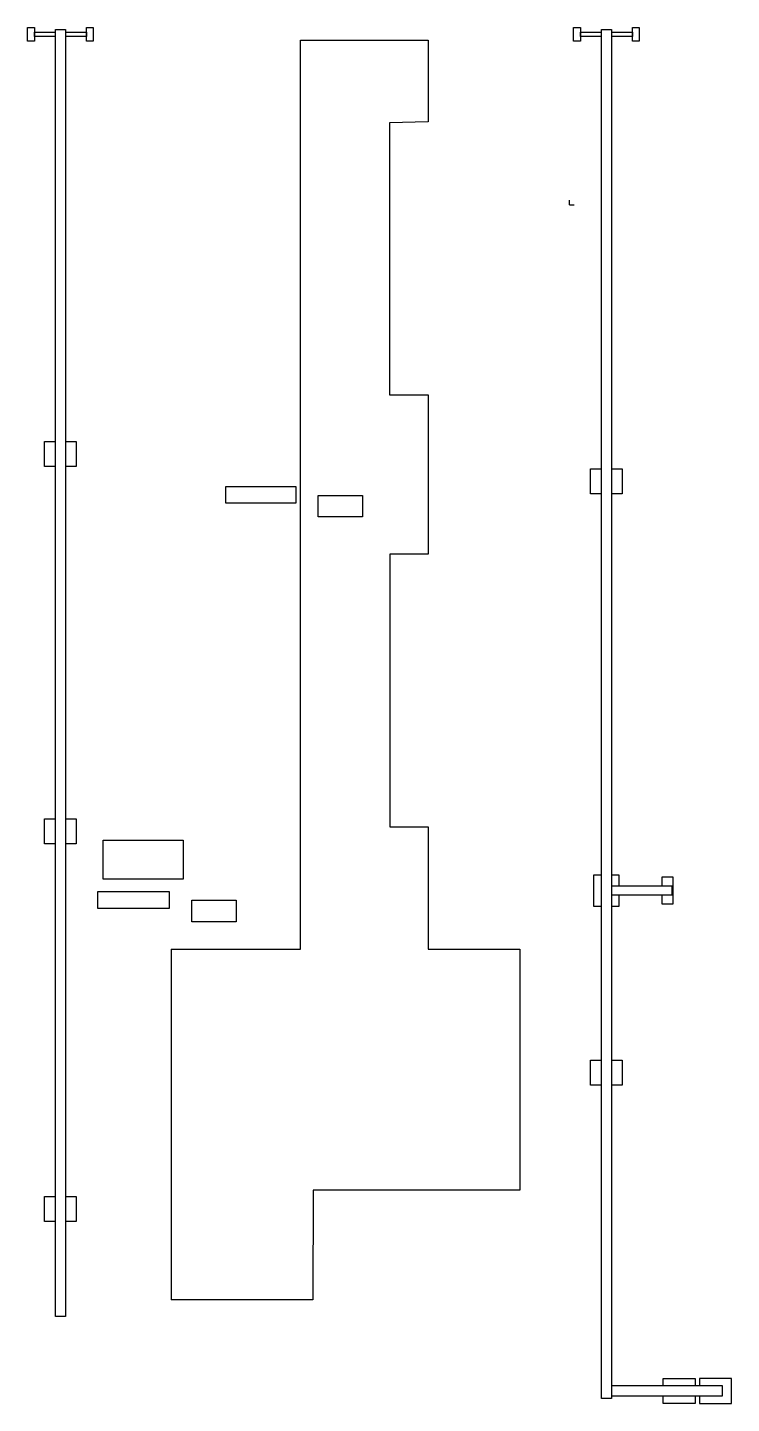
# Model space of a CAD drawing. Extents: x -11912 to 3560, y -26355 to 3895.
import ezdxf

# ---------------------------------------------------------------- set-up
doc = ezdxf.new("R2010")
doc.units = 0
doc.layers.get('0').update_dxf_attribs({"linetype": 'CONTINUOUS'})

msp = doc.modelspace()

# ---------------------------------------------------------------- linework, layer by layer
at = {"color": 7, "linetype": 'CONTINUOUS'}
for p, q in [((-11911.504346, 3894.975253), (-11761.504349, 3894.975253)), ((-11911.504346, 3594.975253), (-11911.504346, 3894.975253)), ((-11761.504349, 3894.975253), (-11761.504349, 3594.975253)), ((-11761.504349, 3694.971023), (-11761.504349, 3794.971023)), ((-11761.504349, 3794.971023), (-11299.970841, 3794.971023)), ((-11299.970841, 3694.971023), (-11761.504349, 3694.971023)), ((-11299.970841, 3854.971023), (-11079.959351, 3854.971023)), ((-11299.970841, -24445.033157), (-11299.970841, 3854.971023)), ((-11079.959351, 3854.971023), (-11079.959351, -24445.033157)), ((-11079.959351, 3794.971023), (-10618.436974, 3794.971023)), ((-10618.436974, 3694.971023), (-11079.959351, 3694.971023)), ((-10618.436974, 3894.975253), (-10468.436974, 3894.975253)), ((-10618.436974, 3594.975253), (-10618.436974, 3894.975253)), ((-10618.436974, 3794.971023), (-10618.436974, 3694.971023)), ((-10468.436974, 3894.975253), (-10468.436974, 3594.975253)), ((88.476049, 3894.975308), (238.476046, 3894.975308)), ((88.476049, 3594.975308), (88.476049, 3894.975308)), ((238.476046, 3894.975308), (238.476046, 3594.975308)), ((238.476046, 3694.971078), (238.476046, 3794.971078)), ((238.476046, 3794.971078), (700.009554, 3794.971078)), ((700.009554, 3694.971078), (238.476046, 3694.971078)), ((700.009554, -26245.033157), (700.009554, 3854.971023)), ((700.009554, 3854.971023), (920.028831, 3854.971023)), ((920.028831, 3854.971023), (920.028831, -26245.033157)), ((920.028831, 3794.971078), (1381.543421, 3794.971078)), ((1381.543421, 3694.971078), (920.028831, 3694.971078)), ((1381.543421, 3894.975308), (1531.543421, 3894.975308)), ((1381.543421, 3594.975308), (1381.543421, 3894.975308)), ((1381.543421, 3794.971078), (1381.543421, 3694.971078)), ((1531.543421, 3894.975308), (1531.543421, 3594.975308)), ((-11761.504349, 3594.975253), (-11911.504346, 3594.975253)), ((-10468.436974, 3594.975253), (-10618.436974, 3594.975253)), ((-5909.340994, -16368.003981), (-5909.340994, 3619.971423)), ((-5909.340994, 3619.971423), (-3106.11233, 3619.971423)), ((-3106.11233, 3619.971423), (-3106.11233, 1819.971423)), ((238.476046, 3594.975308), (88.476049, 3594.975308)), ((1531.543421, 3594.975308), (1381.543421, 3594.975308)), ((-3106.11233, 1819.971423), (-3956.11233, 1799.066553)), ((-3956.11233, 1799.066553), (-3956.11233, -4180.028574)), ((0, 0), (0, 100)), ((0, 0), (100, 0)), ((-3956.11233, -4180.028574), (-3106.11233, -4180.028574)), ((-3106.11233, -4180.028574), (-3106.11233, -7680.028574)), ((-11539.967538, -5755.023121), (-11539.967538, -5205.027476)), ((-11539.967538, -5205.027476), (-11299.970841, -5205.027476)), ((-11079.959351, -5205.027476), (-10839.971893, -5205.027476)), ((-10839.971893, -5205.027476), (-10839.971893, -5755.023121)), ((-11299.970841, -5755.023121), (-11539.967538, -5755.023121)), ((-10839.971893, -5755.023121), (-11079.959351, -5755.023121)), ((460.036521, -6355.023121), (460.036521, -5805.027476)), ((460.036521, -5805.027476), (700.009554, -5805.027476)), ((920.028831, -5805.027476), (1160.032166, -5805.027476)), ((1160.032166, -5805.027476), (1160.032166, -6355.023121)), ((-7556.142907, -6194.916372), (-6017.144449, -6194.916372)), ((-7556.142907, -6562.916372), (-7556.142907, -6194.916372)), ((-6017.144449, -6194.916372), (-6017.144449, -6562.916372)), ((-6017.144449, -6562.916372), (-7556.142907, -6562.916372)), ((-5525.725505, -6392.132031), (-4547.907166, -6392.132031)), ((-5525.725505, -6861.987434), (-5525.725505, -6392.132031)), ((-4547.907166, -6392.132031), (-4547.907166, -6861.987434)), ((700.009554, -6355.023121), (460.036521, -6355.023121)), ((1160.032166, -6355.023121), (920.028831, -6355.023121)), ((-4547.907166, -6861.987434), (-5525.725505, -6861.987434)), ((-3106.11233, -7680.028574), (-3951.373324, -7680.028574)), ((-3951.373324, -7680.028574), (-3950.582336, -13680.028574)), ((-11539.967538, -14055.023122), (-11539.967538, -13505.027477)), ((-11539.967538, -13505.027477), (-11299.970841, -13505.027477)), ((-11079.959351, -13505.027477), (-10839.971893, -13505.027477)), ((-10839.971893, -13505.027477), (-10839.971893, -14055.023122)), ((-3950.582336, -13680.028574), (-3106.112331, -13680.028574)), ((-11299.970841, -14055.023122), (-11539.967538, -14055.023122)), ((-10839.971893, -14055.023122), (-11079.959351, -14055.023122)), ((-10252.336845, -13972.178573), (-8492.336844, -13972.178573)), ((-10252.336845, -14827.178573), (-10252.336845, -13972.178573)), ((-8492.336844, -13972.178573), (-8492.336844, -14827.178573)), ((535.036521, -15430.023122), (535.036521, -14730.027477)), ((535.036521, -14730.027477), (700.009554, -14730.027477)), ((920.028831, -14730.027477), (1085.032167, -14730.027477)), ((1085.032167, -14730.027477), (1085.032167, -14985.027114)), ((2033.313569, -14985.027114), (2033.313569, -14780.031255)), ((2033.313569, -14780.031255), (2273.313569, -14780.031255)), ((2273.313569, -14780.031255), (2273.313569, -15380.022972)), ((-10366.335302, -15101.472958), (-8797.336844, -15101.472958)), ((-10366.335302, -15469.472957), (-10366.335302, -15101.472958)), ((-8492.336844, -14827.178573), (-10252.336845, -14827.178573)), ((-8797.336844, -15101.472958), (-8797.336844, -15469.472957)), ((2253.988538, -14985.027114), (920.028831, -14985.027114)), ((2253.988538, -15175.027114), (2253.988538, -14985.027114)), ((-8301.207174, -15292.465724), (-7328.09956, -15292.465724)), ((-8301.207174, -15768.544015), (-8301.207174, -15292.465724)), ((-7328.09956, -15292.465724), (-7328.09956, -15768.544015)), ((920.028831, -15175.027114), (2253.988538, -15175.027114)), ((1085.032167, -15175.027114), (1085.032167, -15430.023122)), ((2033.313569, -15380.022972), (2033.313569, -15175.027114)), ((2273.313569, -15380.022972), (2033.313569, -15380.022972)), ((-8797.336844, -15469.472957), (-10366.335302, -15469.472957)), ((700.009554, -15430.023122), (535.036521, -15430.023122)), ((1085.032167, -15430.023122), (920.028831, -15430.023122)), ((-7328.09956, -15768.544015), (-8301.207174, -15768.544015)), ((-8756.483974, -16368.003981), (-5909.340994, -16368.003981)), ((-3106.112331, -16367.505911), (-1092.642494, -16367.505911)), ((-1092.642494, -16367.505911), (-1092.642493, -21667.510207)), ((460.036521, -19355.023122), (460.036521, -18805.027477)), ((460.036521, -18805.027477), (700.009554, -18805.027477)), ((920.028831, -18805.027477), (1160.032167, -18805.027477)), ((1160.032167, -18805.027477), (1160.032167, -19355.023122)), ((700.009554, -19355.023122), (460.036521, -19355.023122)), ((1160.032167, -19355.023122), (920.028831, -19355.023122)), ((-5636.212284, -21667.510207), (-5641.636788, -24078.514507)), ((-1092.642493, -21667.510207), (-5636.212284, -21667.510207)), ((-11539.967538, -22355.023127), (-11539.967538, -21805.027477)), ((-11539.967538, -21805.027477), (-11299.970841, -21805.027477)), ((-11079.959351, -21805.027477), (-10839.971892, -21805.027477)), ((-10839.971892, -21805.027477), (-10839.971892, -22355.023127)), ((-11299.970841, -22355.023127), (-11539.967538, -22355.023127)), ((-10839.971892, -22355.023127), (-11079.959351, -22355.023127)), ((-5641.636788, -24078.514507), (-8756.483974, -24078.514507)), ((-11079.959351, -24445.033157), (-11299.970841, -24445.033157)), ((3360.027617, -25970.025027), (920.028831, -25970.025027)), ((2060.036522, -25970.025027), (2060.036522, -25805.027477)), ((2060.036522, -25805.027477), (2760.032167, -25805.027477)), ((2760.032167, -25805.027477), (2760.032167, -25970.025027)), ((3560.032167, -25805.027477), (2860.036522, -25805.027477)), ((2860.036522, -25805.027477), (2860.036522, -25970.025027)), ((3360.027617, -26190.053637), (3360.027617, -25970.025027)), ((3560.032167, -26355.023127), (3560.032167, -25805.027477)), ((920.028831, -26245.033157), (700.009554, -26245.033157)), ((920.028831, -26190.053637), (3360.027617, -26190.053637)), ((2060.036522, -26355.023117), (2060.036522, -26190.053637)), ((2760.032167, -26190.053637), (2760.032167, -26355.023117)), ((2860.036522, -26190.053637), (2860.036522, -26355.023127)), ((2760.032167, -26355.023117), (2060.036522, -26355.023117)), ((2860.036522, -26355.023127), (3560.032167, -26355.023127))]:
    msp.add_line(p, q, dxfattribs=at)
at = {"color": 7}
for p, q in [((-3106.112331, -13680.028574), (-3106.112331, -16367.505911)), ((-8756.483974, -16368.003981), (-8756.483974, -24078.514507))]:
    msp.add_line(p, q, dxfattribs=at)

doc.saveas('drawing.dxf')
